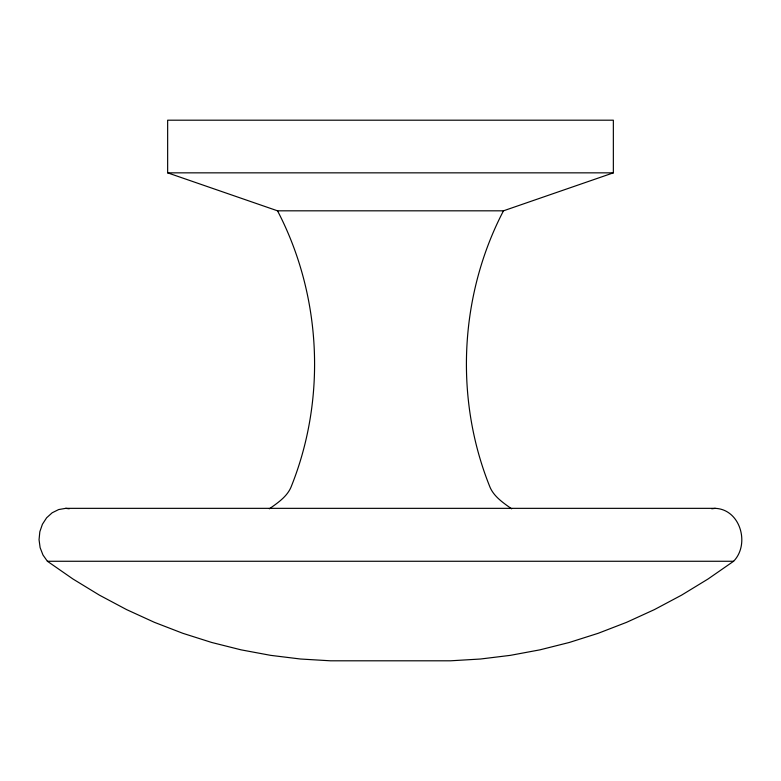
<?xml version="1.0" encoding="UTF-8"?>
<svg xmlns="http://www.w3.org/2000/svg" width="781" height="781" viewBox="0 0 781 781"><rect width="100%" height="100%" fill="white"/><g stroke="black" fill="none" stroke-linecap="round" stroke-linejoin="round"><path stroke-width="1.17" d="M503.472 210.821L277.528 210.821L167.651 172.845L167.651 120.196L613.349 120.196L613.349 172.845L503.472 210.821C459.687 294.749 454.347 397.656 489.375 485.606C493.094 496.12 502.993 502.671 511.643 508.822M733.593 561.266C750.141 544.279 740.505 509.437 715.298 508.343L65.702 508.343L58.682 509.554L52.171 512.775L46.626 517.783L42.418 524.256L39.831 531.734L39.05 539.71L40.124 547.647L42.975 554.998L47.407 561.266L72.994 579.024L99.412 595.142L126.581 609.6L154.413 622.33L182.822 633.303L211.729 642.48L241.036 649.841L270.665 655.357L300.519 659.018L330.5 660.804L450.5 660.804L480.481 659.018L510.335 655.357L539.964 649.841L569.271 642.48L598.178 633.303L626.587 622.33L654.419 609.6L681.588 595.142L708.006 579.024L733.593 561.266L47.407 561.266M269.357 508.822C278.007 502.671 287.906 496.12 291.625 485.606C326.653 397.656 321.313 294.749 277.528 210.821M711.774 508.782L715.298 508.343M167.651 172.845L613.349 172.845M65.702 508.343L69.226 508.782"/></g></svg>
